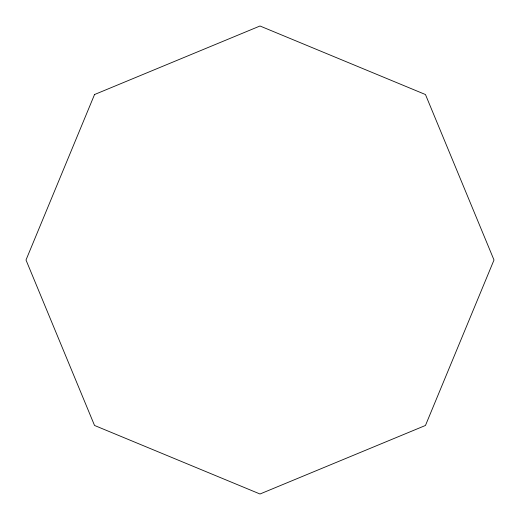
<?xml version="1.0" encoding="UTF-8"?>
<svg xmlns="http://www.w3.org/2000/svg" width="520" height="520" viewBox="0 0 520 520"><rect width="100%" height="100%" fill="white"/><g stroke="black" fill="none" stroke-linecap="round" stroke-linejoin="round"><path stroke-width="0.78" d="M94.536 94.536L26 260L94.536 425.464L260 494L425.464 425.464L494 260L425.464 94.536L260 26L94.536 94.536"/></g></svg>
